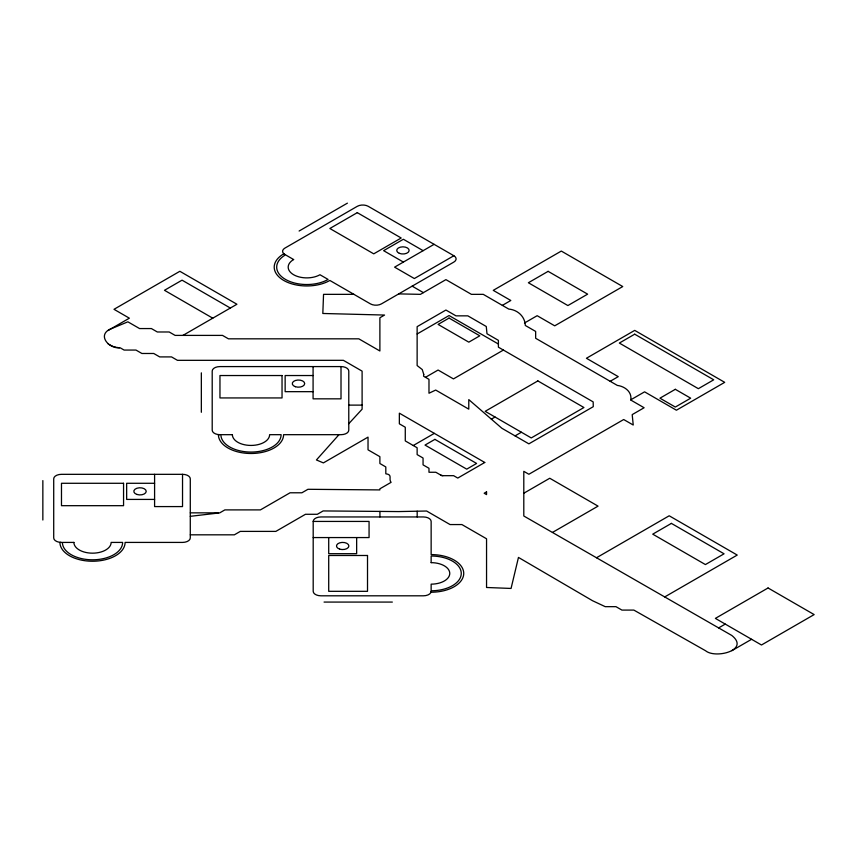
<?xml version="1.0" encoding="UTF-8"?>
<svg xmlns="http://www.w3.org/2000/svg" width="857" height="857" viewBox="0 0 857 857"><rect width="100%" height="100%" fill="white"/><g stroke="black" fill="none" stroke-linecap="round" stroke-linejoin="round"><path stroke-width="1.29" d="M338.976 434.681L316.426 459.963L323.389 462.898L368.028 437.124L368.028 449.829L379.887 456.674L379.887 463.508L385.811 466.936L385.811 473.782C393.074 474.682 388.189 478.731 391.081 482.352L379.855 488.833L379.865 489.915L307.942 489.293L301.9 492.786L290.052 492.786L260.421 509.894L224.866 509.894L219.671 512.893L190.286 516.321M348.778 423.69L362.104 409.196L362.104 371.135L343.389 360.326L177.453 360.326L171.529 356.908L159.681 356.908L153.746 353.48L141.898 353.48L135.974 350.063L124.115 350.063L120.248 347.835C108.357 349.056 96.08 334.059 111.913 328.456L127.886 321.825L139.552 328.563L151.4 328.563L157.324 331.98L169.183 331.98L175.107 335.398L222.509 335.398L228.444 338.826L358.815 338.826L379.887 350.984L379.887 317.754L384.557 315.055L322.821 313.48L323.55 294.347L353.909 294.347M108.196 330.513L108.785 330.116M109.396 329.72L129.364 318.183L114.002 309.313L179.852 271.294L236.918 304.246L182.937 335.398M299.114 231.026L347.406 203.152M434.103 244.331L394.595 267.148L414.349 278.546L453.856 255.74A7.756 4.478 0 0 1 453.856 262.071L381.429 303.892A7.756 4.478 0 0 1 370.449 303.892L329.849 280.453A32.587 18.822 0 0 1 283.753 280.453A32.587 18.822 0 0 1 283.753 253.843L284.856 254.475A7.756 4.478 0 0 1 284.856 248.134L357.283 206.323A7.756 4.478 0 0 1 368.253 206.323L453.856 255.74M417.134 333.973L449.057 315.547L498.399 344.032M502.363 305.371L510.815 300.486L493.257 290.352L561.303 251.069L622.75 286.549L554.715 325.831L537.157 315.697L524.463 323.025M425.479 377.316L438.088 370.031L453.449 378.901L503.391 350.063M413.256 445.533L434.328 433.363M491.361 419.159L495.046 417.027M440.916 475.185L442.908 475.678M515.068 435.881L521.388 432.228M610.173 381.301L618.251 376.641L586.424 358.269L634.705 330.384L724.701 382.34L676.409 410.214L644.582 391.842L630.731 399.844M523.798 493.236L549.755 478.249L598.047 506.133L552.444 532.454M596.504 557.757L669.199 515.785L737.234 555.068L664.721 596.933M718.637 627.913L725.258 624.089M731.846 650.699L751.6 639.29M341.011 366.582L219.96 366.582A7.756 4.478 0 0 0 212.204 371.06L212.204 430.203A7.756 4.478 0 0 0 219.96 434.681L218.406 434.681A32.587 18.822 0 0 0 251.005 453.492A32.587 18.822 0 0 0 283.592 434.681L341.011 434.681A7.756 4.478 0 0 0 348.778 430.203L348.778 371.06A7.756 4.478 0 0 0 341.011 366.582L341.011 398.837L313.084 398.837L313.084 366.582M313.084 375.537L285.145 375.537L285.145 391.67L313.084 391.67M348.778 405.115L362.104 405.115M182.53 474.328L61.479 474.328A7.756 4.478 0 0 0 53.712 478.806L53.712 537.939A7.756 4.478 0 0 0 61.479 542.417L59.926 542.417A32.587 18.822 0 0 0 92.513 561.239A32.587 18.822 0 0 0 125.101 542.417L182.53 542.417A7.756 4.478 0 0 0 190.286 537.939L190.286 478.806A7.756 4.478 0 0 0 182.53 474.328L182.53 506.583L154.592 506.583L154.592 474.328M154.592 483.284L126.654 483.284L126.654 499.417L154.592 499.417M190.286 512.85L218.224 512.85M313.191 521.431A7.756 4.478 0 0 1 320.957 516.953L423.39 516.953A7.756 4.478 0 0 1 431.146 521.431L431.146 554.586A32.587 18.822 0 0 1 463.733 573.397A32.587 18.822 0 0 1 431.146 592.219L431.146 591.319A7.756 4.478 0 0 1 423.39 595.808L320.957 595.808A7.756 4.478 0 0 1 313.191 591.319L313.191 521.431L369.067 521.431L369.067 537.564L313.191 537.564M190.286 534.822L234.368 534.822L240.292 531.394L275.847 531.394L305.478 514.286L317.326 514.286L323.143 510.933L398.623 511.575L426.615 511.018L450.054 524.559L461.902 524.559L486.551 538.785L486.551 587.484L511.061 588.448L518.464 557.425L592.53 600.714L605.235 606.67L615.979 606.67L621.914 610.088L633.859 610.088L705.622 650.774C715.477 659.033 750.239 650.174 731.814 635.476L523.798 516L523.798 471.329L528.876 474.264L623.692 419.523L633.237 425.029L632.198 414.617L644.11 407.739L630.752 400.026C632.262 391.724 624.528 386.314 617.319 385.414L535.657 338.279L535.657 331.434L525.309 325.467C524.955 316.276 517.371 309.773 508.769 309.077L483.262 294.347L471.404 294.347L445.919 279.628L420.423 294.347L398.751 293.887M324.053 602.075L392.345 602.075M119.466 347.76L118.577 347.653M117.688 347.524L116.82 347.364M115.952 347.181L115.117 346.978M114.292 346.753L113.488 346.496M112.706 346.217L111.956 345.928M111.228 345.607L110.532 345.264M109.846 344.91L109.214 344.535M423.122 250.673L403.379 239.264L383.625 250.673L403.379 262.071M412.153 286.152L423.379 292.633M230.329 308.038L182.048 280.164L164.48 290.298L212.772 318.183M108.603 344.15L108.036 343.732M417.177 511.211L417.177 516.953M379.93 511.415L379.93 516.953M356.651 537.564L356.651 553.686L328.713 553.686L328.713 537.564M201.341 372.849L201.341 412.281M42.85 480.595L42.85 520.017M423.754 374.402L423.562 376.202L428.982 379.34L428.982 393.234L435.699 390.053L468.779 409.153L468.779 399.608L501.87 428.264L528.876 443.851L593.269 406.679L593.173 401.901L498.399 347.181L498.399 340.347L486.99 333.748L486.273 326.496L467.836 315.847L455.978 315.847L445.919 310.041L417.134 326.656L417.134 365.553L422.265 369.571L423.754 374.402M357.283 212.654L329.849 228.498L373.748 253.843L401.183 238L357.283 212.654M449.057 318.076L438.088 324.417L468.811 342.157L479.791 335.815L449.057 318.076M548.126 271.348L528.373 282.746L567.88 305.553L587.634 294.155L548.126 271.348M434.895 439.373L425.018 445.072L466.722 469.154L476.599 463.444L434.895 439.373M537.853 380.915L485.169 411.328L531.265 437.938L583.938 407.525L537.853 380.915M634.705 334.187L619.343 343.057L698.359 388.682L713.72 379.801L634.705 334.187M484.762 462.48L457.767 478.067L453.632 475.678L441.773 475.678L435.849 472.261L428.982 472.261L428.982 468.286L423.058 464.869L423.058 458.024L417.134 454.606L417.134 447.761L405.275 440.916L405.275 427.236L399.351 423.819L399.351 413.17L484.762 462.48M486.551 491.864L484.173 493.236L486.551 494.607L486.551 491.864M675.316 389.314L659.954 398.184L675.316 407.054L690.678 398.184L675.316 389.314M671.395 523.391L652.734 534.157L705.407 564.57L724.069 553.804L671.395 523.391M768.054 587.977L715.381 618.39L761.477 645L814.15 614.587L768.054 587.977M282.039 375.537L219.96 375.537L219.96 397.937L282.039 397.937L282.039 375.537M232.376 434.681L220.892 434.681A30.113 17.386 0 0 0 251.005 452.067A30.113 17.386 0 0 0 281.107 434.681L269.623 434.681A18.629 10.755 0 0 1 251.005 445.436A18.629 10.755 0 0 1 232.376 434.681M123.558 483.284L61.479 483.284L61.479 505.684L123.558 505.684L123.558 483.284M73.895 542.417L62.4 542.417A30.113 17.386 0 0 0 92.513 559.803A30.113 17.386 0 0 0 122.626 542.417L111.142 542.417A18.629 10.755 0 0 1 92.513 553.172A18.629 10.755 0 0 1 73.895 542.417M367.514 555.486L328.713 555.486L328.713 591.319L367.514 591.319L367.514 555.486M293.63 259.542L285.51 254.85A30.113 17.386 0 0 0 285.51 279.436A30.113 17.386 0 0 0 328.092 279.436L319.972 274.743A18.629 10.755 0 0 1 293.63 274.743A18.629 10.755 0 0 1 293.63 259.542M431.146 562.653L431.146 556.022A30.113 17.386 0 0 1 461.259 573.397A30.113 17.386 0 0 1 431.146 590.784L431.146 584.153A18.629 10.755 0 0 0 449.764 573.397A18.629 10.755 0 0 0 431.146 562.653M295.386 386.711A6.213 3.589 0 0 0 304.696 383.604A6.213 3.589 0 0 0 295.386 380.497A6.213 3.589 0 0 0 295.386 386.711M339.576 549.091A6.213 3.589 0 0 0 348.885 545.984A6.213 3.589 0 0 0 339.576 542.877A6.213 3.589 0 0 0 339.576 549.091M136.906 494.446A6.213 3.589 0 0 0 146.215 491.35A6.213 3.589 0 0 0 136.906 488.244A6.213 3.589 0 0 0 136.906 494.446M399.319 253.329A6.213 3.589 0 0 0 409.11 250.769A6.213 3.589 0 0 0 400.369 247.148A6.213 3.589 0 0 0 399.319 253.329"/></g></svg>
